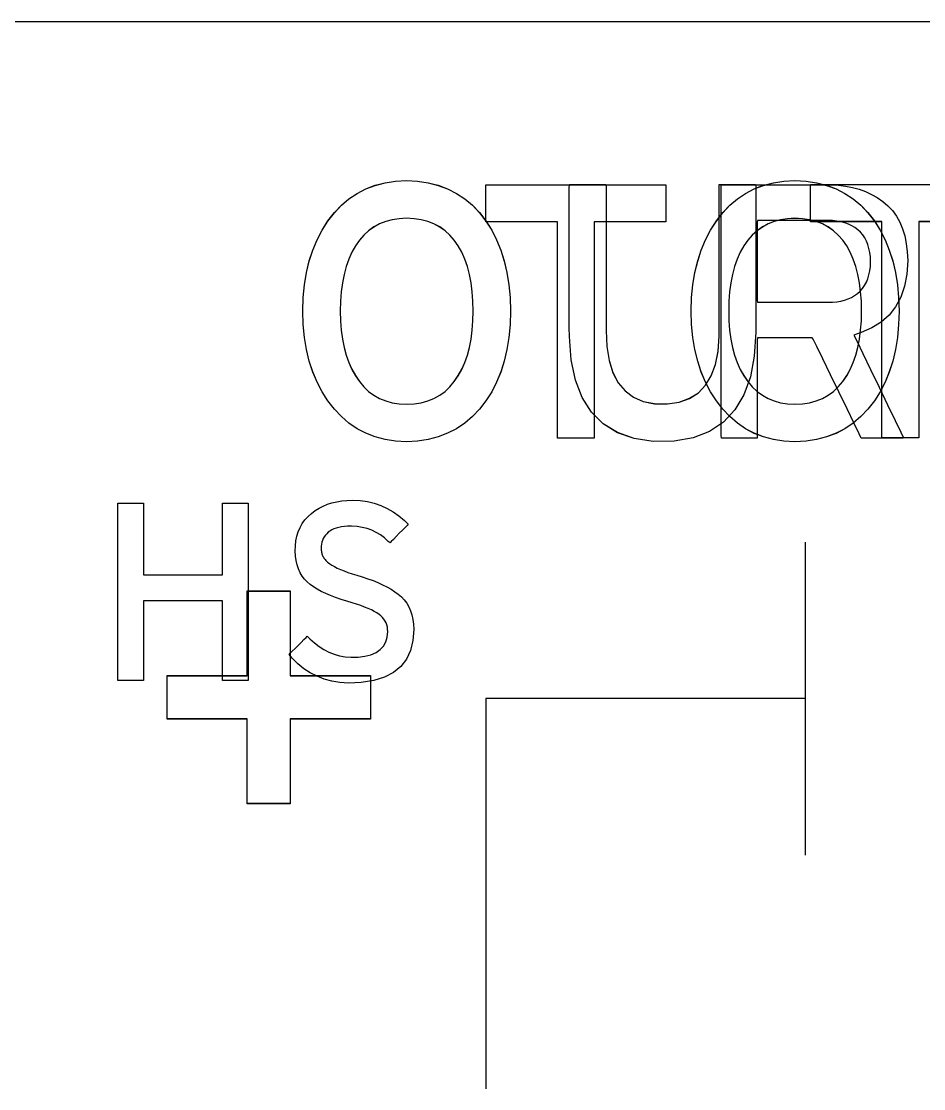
# Model space of a CAD drawing. Extents: x 1 to 47.7, y 0.2 to 35.
# Drawn here: x 27.8927 to 28.2389, y 11.9353 to 12.3447 of the extents above; entities that cross this region are included whole.
import ezdxf

# ---------------------------------------------------------------- set-up
doc = ezdxf.new("R2010")
doc.units = 0
doc.header["$MEASUREMENT"] = 0
for name, color, linetype in [('5_1___24__TARGET_LEDS___12', 7, 'CONTINUOUS'), ('6_2___8__INDEPENDENT_INPUT', 7, 'CONTINUOUS'), ('6_3___8__OPTOISO_INDEPENDE', 7, 'CONTINUOUS'), ('6_4___24__OPTOISO_INDEPEND', 7, 'CONTINUOUS'), ('6_5___8__INDEPENDENT_INPUT', 7, 'CONTINUOUS'), ('6_6___8__INDEPENDENT_INPUT', 7, 'CONTINUOUS'), ('6_7___8__OPTOISO_INDEPENDE', 7, 'CONTINUOUS'), ('6_8___8__OPTOISO_INDEPENDE', 7, 'CONTINUOUS'), ('7_0_____DWG', 7, 'CONTINUOUS')]:
    doc.layers.add(name, color=color, linetype=linetype)

msp = doc.modelspace()

# ---------------------------------------------------------------- linework, layer by layer
at = {"layer": '5_1___24__TARGET_LEDS___12'}
for points in [[(28.11249, 12.26778), (28.11249, 12.18483), (28.0984, 12.18483), (28.0984, 12.26778), (28.07094, 12.26778), (28.07094, 12.28202), (28.13999, 12.28202), (28.13999, 12.26778), (28.11249, 12.26778)], [(28.19341, 12.14479), (28.19341, 12.02479)], [(27.99585, 12.07701), (27.99585, 12.04454), (27.97928, 12.04454), (27.97928, 12.07701), (27.94864, 12.07701), (27.94864, 12.0936), (27.97928, 12.0936), (27.97928, 12.12607), (27.99585, 12.12607), (27.99585, 12.0936), (28.02661, 12.0936), (28.02661, 12.07701), (27.99585, 12.07701)], [(28.19341, 12.08491), (28.07092, 12.08491), (28.07092, 11.93527)]]:
    msp.add_lwpolyline(points, dxfattribs=at)
for points in [[(28.23273, 12.25296), (28.23238, 12.2478), (28.23148, 12.24314), (28.23006, 12.23896), (28.22809, 12.23527), (28.22559, 12.23207), (28.22256, 12.22936), (28.219, 12.22714), (28.2149, 12.2254), (28.21211, 12.22435), (28.2133, 12.2219), (28.21554, 12.21726), (28.21848, 12.21117), (28.22177, 12.20438), (28.22504, 12.19762), (28.22794, 12.19164), (28.2301, 12.18717), (28.23117, 12.18495), (28.2309, 12.18483), (28.22953, 12.18483), (28.22738, 12.18483), (28.22474, 12.18483), (28.22193, 12.18483), (28.21924, 12.18483), (28.21697, 12.18483), (28.21544, 12.18483), (28.21493, 12.18485), (28.21412, 12.18652), (28.21219, 12.19051), (28.20948, 12.19609), (28.20635, 12.20255), (28.20314, 12.20917), (28.20019, 12.21524), (28.19787, 12.22004), (28.1965, 12.22285), (28.19612, 12.22329), (28.19468, 12.22329), (28.19211, 12.22329), (28.1888, 12.22329), (28.18515, 12.22329), (28.18155, 12.22329), (28.17841, 12.22329), (28.17611, 12.22329), (28.17505, 12.22329), (28.17502, 12.22232), (28.17502, 12.2189), (28.17502, 12.21368), (28.17502, 12.20739), (28.17502, 12.20074), (28.17502, 12.19445), (28.17502, 12.18923), (28.17502, 12.1858), (28.175, 12.18483), (28.17432, 12.18483), (28.17282, 12.18483), (28.17078, 12.18483), (28.16844, 12.18483), (28.16607, 12.18483), (28.16392, 12.18483), (28.16224, 12.18483), (28.16131, 12.18483), (28.1612, 12.18595), (28.1612, 12.19306), (28.1612, 12.20518), (28.1612, 12.22052), (28.1612, 12.23726), (28.1612, 12.25358), (28.1612, 12.26769), (28.1612, 12.27776), (28.1612, 12.28198), (28.16248, 12.28202), (28.16636, 12.28202), (28.17209, 12.28202), (28.17891, 12.28202), (28.18605, 12.28202), (28.19273, 12.28202), (28.19818, 12.28202), (28.20165, 12.28202), (28.20328, 12.28201), (28.20615, 12.28187), (28.20892, 12.28154), (28.21157, 12.28102), (28.21411, 12.28032), (28.21654, 12.27944), (28.21885, 12.27836), (28.22105, 12.27711), (28.22314, 12.27566), (28.22512, 12.27401), (28.22688, 12.27213), (28.22841, 12.27004), (28.2297, 12.26773), (28.23077, 12.2652), (28.23161, 12.26246), (28.23221, 12.25951), (28.23259, 12.25634)], [(28.21851, 12.25255), (28.21842, 12.25435), (28.21821, 12.25604), (28.21789, 12.25762), (28.21746, 12.25908), (28.21691, 12.26044), (28.21625, 12.26168), (28.21548, 12.26281), (28.21458, 12.26384), (28.21357, 12.26478), (28.21247, 12.26562), (28.21127, 12.26635), (28.20999, 12.26697), (28.20861, 12.26747), (28.20715, 12.26785), (28.20559, 12.26813), (28.20395, 12.26828), (28.20245, 12.26832), (28.2011, 12.26832), (28.19805, 12.26832), (28.19387, 12.26832), (28.1891, 12.26832), (28.18428, 12.26832), (28.17998, 12.26832), (28.17674, 12.26832), (28.17511, 12.26832), (28.17502, 12.26769), (28.17502, 12.26496), (28.17502, 12.26067), (28.17502, 12.25543), (28.17502, 12.24988), (28.17502, 12.24464), (28.17502, 12.24034), (28.17502, 12.23762), (28.17511, 12.23698), (28.17674, 12.23698), (28.17998, 12.23698), (28.18428, 12.23698), (28.1891, 12.23698), (28.19387, 12.23698), (28.19805, 12.23698), (28.2011, 12.23698), (28.20245, 12.23698), (28.20393, 12.23702), (28.20554, 12.23717), (28.20708, 12.23743), (28.20852, 12.23779), (28.20988, 12.23827), (28.21116, 12.23885), (28.21235, 12.23954), (28.21345, 12.24035), (28.21447, 12.24125), (28.21539, 12.24226), (28.21619, 12.24339), (28.21687, 12.24463), (28.21743, 12.24598), (28.21788, 12.24745), (28.2182, 12.24904), (28.21841, 12.25074)]]:
    msp.add_lwpolyline(points, close=True, dxfattribs=at)
at = {"layer": '6_2___8__INDEPENDENT_INPUT'}
for points in [[(28.08039, 12.23357), (28.08021, 12.2284), (28.07975, 12.22347), (28.079, 12.2188), (28.07796, 12.21438), (28.07664, 12.2102), (28.07503, 12.20628), (28.07313, 12.2026), (28.07094, 12.19918), (28.06846, 12.19598), (28.06572, 12.19309), (28.06276, 12.19059), (28.05959, 12.18845), (28.0562, 12.18669), (28.05259, 12.1853), (28.04876, 12.18429), (28.04471, 12.18365), (28.04045, 12.18338), (28.03622, 12.18365), (28.03221, 12.18429), (28.02842, 12.1853), (28.02485, 12.18669), (28.02151, 12.18845), (28.01838, 12.19059), (28.01548, 12.19309), (28.0128, 12.19598), (28.01031, 12.19918), (28.00807, 12.2026), (28.00613, 12.20628), (28.00448, 12.2102), (28.00312, 12.21438), (28.00206, 12.2188), (28.00129, 12.22347), (28.00082, 12.2284), (28.00064, 12.23357), (28.00082, 12.23874), (28.00129, 12.24367), (28.00206, 12.24836), (28.00312, 12.2528), (28.00448, 12.257), (28.00613, 12.26096), (28.00807, 12.26467), (28.01031, 12.26814), (28.0128, 12.27134), (28.01548, 12.27418), (28.01838, 12.27664), (28.02151, 12.27874), (28.02485, 12.28047), (28.02842, 12.28183), (28.03221, 12.28282), (28.03622, 12.28344), (28.04045, 12.28368), (28.04471, 12.28344), (28.04876, 12.28282), (28.05259, 12.28183), (28.0562, 12.28047), (28.05959, 12.27874), (28.06276, 12.27664), (28.06572, 12.27418), (28.06846, 12.27134), (28.07094, 12.26814), (28.07313, 12.26467), (28.07503, 12.26096), (28.07664, 12.257), (28.07796, 12.2528), (28.079, 12.24836), (28.07975, 12.24367), (28.08021, 12.23874)], [(28.17445, 12.22545), (28.17389, 12.21633), (28.17237, 12.20833), (28.1699, 12.20144), (28.16646, 12.19565), (28.16206, 12.19099), (28.1567, 12.18743), (28.15039, 12.18498), (28.14311, 12.18365), (28.13508, 12.18353), (28.12774, 12.18467), (28.12135, 12.18693), (28.1159, 12.1903), (28.11141, 12.19478), (28.10787, 12.20038), (28.10527, 12.20709), (28.10363, 12.21491), (28.10293, 12.22385), (28.10291, 12.22714), (28.10291, 12.23214), (28.10291, 12.2398), (28.10291, 12.24905), (28.10291, 12.25884), (28.10291, 12.26809), (28.10291, 12.27575), (28.10291, 12.28075), (28.10293, 12.28212), (28.10365, 12.28212), (28.1052, 12.28212), (28.10731, 12.28212), (28.10971, 12.28212), (28.11214, 12.28212), (28.11433, 12.28212), (28.11601, 12.28212), (28.11692, 12.28212), (28.11701, 12.28135), (28.11701, 12.27703), (28.11701, 12.26987), (28.11701, 12.2609), (28.11701, 12.2512), (28.11701, 12.24182), (28.11701, 12.23381), (28.11701, 12.22822), (28.11701, 12.22613), (28.1173, 12.21998), (28.11818, 12.21459), (28.11963, 12.20996), (28.12167, 12.20607), (28.12429, 12.20294), (28.12749, 12.20056), (28.13128, 12.19893), (28.13565, 12.19805), (28.14054, 12.19797), (28.14511, 12.19867), (28.14907, 12.2001), (28.15244, 12.20225), (28.15522, 12.20513), (28.15739, 12.20874), (28.15897, 12.21308), (28.15996, 12.21814), (28.16034, 12.22393), (28.16035, 12.22657), (28.16035, 12.23162), (28.16035, 12.23936), (28.16035, 12.24871), (28.16035, 12.2586), (28.16035, 12.26795), (28.16035, 12.27569), (28.16035, 12.28074), (28.16037, 12.28212), (28.16109, 12.28212), (28.16264, 12.28212), (28.16475, 12.28212), (28.16715, 12.28212), (28.16958, 12.28212), (28.17177, 12.28212), (28.17345, 12.28212), (28.17436, 12.28212), (28.17445, 12.28134), (28.17445, 12.27697), (28.17445, 12.26972), (28.17445, 12.26065), (28.17445, 12.25083), (28.17445, 12.24133), (28.17445, 12.23322), (28.17445, 12.22757)], [(28.06601, 12.23357), (28.06592, 12.23739), (28.06566, 12.24101), (28.06521, 12.24443), (28.06459, 12.24766), (28.06379, 12.25069), (28.0628, 12.25352), (28.06165, 12.25615), (28.06031, 12.25859), (28.05879, 12.2608), (28.05709, 12.26273), (28.05522, 12.26441), (28.05318, 12.26584), (28.05097, 12.26702), (28.04859, 12.26794), (28.04605, 12.2686), (28.04333, 12.26902), (28.04045, 12.26918), (28.03762, 12.26902), (28.03496, 12.2686), (28.03245, 12.26794), (28.03011, 12.26702), (28.02793, 12.26584), (28.02592, 12.26441), (28.02406, 12.26273), (28.02237, 12.2608), (28.02083, 12.25859), (28.01947, 12.25615), (28.01828, 12.25352), (28.01728, 12.25069), (28.01647, 12.24766), (28.01583, 12.24443), (28.01538, 12.24101), (28.01511, 12.23739), (28.01501, 12.23357), (28.01511, 12.22979), (28.01538, 12.22622), (28.01583, 12.22283), (28.01647, 12.21964), (28.01728, 12.21664), (28.01828, 12.21384), (28.01947, 12.21123), (28.02083, 12.20881), (28.02237, 12.20656), (28.02406, 12.20453), (28.02592, 12.20277), (28.02793, 12.20128), (28.03011, 12.20006), (28.03245, 12.19911), (28.03496, 12.19843), (28.03762, 12.19802), (28.04045, 12.19789), (28.04333, 12.19802), (28.04605, 12.19843), (28.04859, 12.19911), (28.05097, 12.20006), (28.05318, 12.20128), (28.05522, 12.20277), (28.05709, 12.20453), (28.05879, 12.20656), (28.06031, 12.20881), (28.06165, 12.21123), (28.0628, 12.21384), (28.06379, 12.21664), (28.06459, 12.21964), (28.06521, 12.22283), (28.06566, 12.22622), (28.06592, 12.22979)]]:
    msp.add_lwpolyline(points, close=True, dxfattribs=at)
for points in [[(28.23698, 12.26789), (28.23698, 12.18494), (28.22287, 12.18494), (28.22287, 12.26789), (28.19542, 12.26789), (28.19542, 12.28212), (28.26447, 12.28212), (28.26447, 12.26789), (28.23698, 12.26789)], [(28.19341, 12.1449), (28.19341, 12.02491)], [(28.19341, 12.08491), (28.07092, 12.08491), (28.07092, 11.93527)]]:
    msp.add_lwpolyline(points, dxfattribs=at)
at = {"layer": '6_3___8__OPTOISO_INDEPENDE'}
for points in [[(28.08039, 12.23357), (28.08021, 12.2284), (28.07975, 12.22347), (28.079, 12.2188), (28.07796, 12.21438), (28.07664, 12.2102), (28.07503, 12.20628), (28.07313, 12.2026), (28.07094, 12.19918), (28.06846, 12.19598), (28.06572, 12.19309), (28.06276, 12.19059), (28.05959, 12.18845), (28.0562, 12.18669), (28.05259, 12.1853), (28.04876, 12.18429), (28.04471, 12.18365), (28.04045, 12.18338), (28.03622, 12.18365), (28.03221, 12.18429), (28.02842, 12.1853), (28.02485, 12.18669), (28.02151, 12.18845), (28.01838, 12.19059), (28.01548, 12.19309), (28.0128, 12.19598), (28.01031, 12.19918), (28.00807, 12.2026), (28.00613, 12.20628), (28.00448, 12.2102), (28.00312, 12.21438), (28.00206, 12.2188), (28.00129, 12.22347), (28.00082, 12.2284), (28.00064, 12.23357), (28.00082, 12.23874), (28.00129, 12.24367), (28.00206, 12.24836), (28.00312, 12.2528), (28.00448, 12.257), (28.00613, 12.26096), (28.00807, 12.26467), (28.01031, 12.26814), (28.0128, 12.27134), (28.01548, 12.27418), (28.01838, 12.27664), (28.02151, 12.27874), (28.02485, 12.28047), (28.02842, 12.28183), (28.03221, 12.28282), (28.03622, 12.28344), (28.04045, 12.28368), (28.04471, 12.28344), (28.04876, 12.28282), (28.05259, 12.28183), (28.0562, 12.28047), (28.05959, 12.27874), (28.06276, 12.27664), (28.06572, 12.27418), (28.06846, 12.27134), (28.07094, 12.26814), (28.07313, 12.26467), (28.07503, 12.26096), (28.07664, 12.257), (28.07796, 12.2528), (28.079, 12.24836), (28.07975, 12.24367), (28.08021, 12.23874)], [(28.17445, 12.22545), (28.17389, 12.21633), (28.17237, 12.20833), (28.1699, 12.20144), (28.16646, 12.19565), (28.16206, 12.19099), (28.1567, 12.18743), (28.15039, 12.18498), (28.14311, 12.18365), (28.13508, 12.18353), (28.12774, 12.18467), (28.12135, 12.18693), (28.1159, 12.1903), (28.11141, 12.19478), (28.10787, 12.20038), (28.10527, 12.20709), (28.10363, 12.21491), (28.10293, 12.22385), (28.10291, 12.22714), (28.10291, 12.23214), (28.10291, 12.2398), (28.10291, 12.24905), (28.10291, 12.25884), (28.10291, 12.26809), (28.10291, 12.27575), (28.10291, 12.28075), (28.10293, 12.28212), (28.10365, 12.28212), (28.1052, 12.28212), (28.10731, 12.28212), (28.10971, 12.28212), (28.11214, 12.28212), (28.11433, 12.28212), (28.11601, 12.28212), (28.11692, 12.28212), (28.11701, 12.28135), (28.11701, 12.27703), (28.11701, 12.26987), (28.11701, 12.2609), (28.11701, 12.2512), (28.11701, 12.24182), (28.11701, 12.23381), (28.11701, 12.22822), (28.11701, 12.22613), (28.1173, 12.21998), (28.11818, 12.21459), (28.11963, 12.20996), (28.12167, 12.20607), (28.12429, 12.20294), (28.12749, 12.20056), (28.13128, 12.19893), (28.13565, 12.19805), (28.14054, 12.19797), (28.14511, 12.19867), (28.14907, 12.2001), (28.15244, 12.20225), (28.15522, 12.20513), (28.15739, 12.20874), (28.15897, 12.21308), (28.15996, 12.21814), (28.16034, 12.22393), (28.16035, 12.22657), (28.16035, 12.23162), (28.16035, 12.23936), (28.16035, 12.24871), (28.16035, 12.2586), (28.16035, 12.26795), (28.16035, 12.27569), (28.16035, 12.28074), (28.16037, 12.28212), (28.16109, 12.28212), (28.16264, 12.28212), (28.16475, 12.28212), (28.16715, 12.28212), (28.16958, 12.28212), (28.17177, 12.28212), (28.17345, 12.28212), (28.17436, 12.28212), (28.17445, 12.28134), (28.17445, 12.27697), (28.17445, 12.26972), (28.17445, 12.26065), (28.17445, 12.25083), (28.17445, 12.24133), (28.17445, 12.23322), (28.17445, 12.22757)], [(28.06601, 12.23357), (28.06592, 12.23739), (28.06566, 12.24101), (28.06521, 12.24443), (28.06459, 12.24766), (28.06379, 12.25069), (28.0628, 12.25352), (28.06165, 12.25615), (28.06031, 12.25859), (28.05879, 12.2608), (28.05709, 12.26273), (28.05522, 12.26441), (28.05318, 12.26584), (28.05097, 12.26702), (28.04859, 12.26794), (28.04605, 12.2686), (28.04333, 12.26902), (28.04045, 12.26918), (28.03762, 12.26902), (28.03496, 12.2686), (28.03245, 12.26794), (28.03011, 12.26702), (28.02793, 12.26584), (28.02592, 12.26441), (28.02406, 12.26273), (28.02237, 12.2608), (28.02083, 12.25859), (28.01947, 12.25615), (28.01828, 12.25352), (28.01728, 12.25069), (28.01647, 12.24766), (28.01583, 12.24443), (28.01538, 12.24101), (28.01511, 12.23739), (28.01501, 12.23357), (28.01511, 12.22979), (28.01538, 12.22622), (28.01583, 12.22283), (28.01647, 12.21964), (28.01728, 12.21664), (28.01828, 12.21384), (28.01947, 12.21123), (28.02083, 12.20881), (28.02237, 12.20656), (28.02406, 12.20453), (28.02592, 12.20277), (28.02793, 12.20128), (28.03011, 12.20006), (28.03245, 12.19911), (28.03496, 12.19843), (28.03762, 12.19802), (28.04045, 12.19789), (28.04333, 12.19802), (28.04605, 12.19843), (28.04859, 12.19911), (28.05097, 12.20006), (28.05318, 12.20128), (28.05522, 12.20277), (28.05709, 12.20453), (28.05879, 12.20656), (28.06031, 12.20881), (28.06165, 12.21123), (28.0628, 12.21384), (28.06379, 12.21664), (28.06459, 12.21964), (28.06521, 12.22283), (28.06566, 12.22622), (28.06592, 12.22979)]]:
    msp.add_lwpolyline(points, close=True, dxfattribs=at)
for points in [[(28.23698, 12.26789), (28.23698, 12.18494), (28.22287, 12.18494), (28.22287, 12.26789), (28.19542, 12.26789), (28.19542, 12.28212), (28.26447, 12.28212), (28.26447, 12.26789), (28.23698, 12.26789)], [(28.19341, 12.1449), (28.19341, 12.02491)], [(28.19341, 12.08491), (28.07092, 12.08491), (28.07092, 11.93527)]]:
    msp.add_lwpolyline(points, dxfattribs=at)
at = {"layer": '6_4___24__OPTOISO_INDEPEND'}
for points in [[(28.08039, 12.23359), (28.08021, 12.22842), (28.07975, 12.22349), (28.079, 12.21882), (28.07796, 12.2144), (28.07664, 12.21022), (28.07503, 12.2063), (28.07313, 12.20262), (28.07094, 12.1992), (28.06846, 12.196), (28.06572, 12.19311), (28.06276, 12.19061), (28.05959, 12.18847), (28.0562, 12.18671), (28.05259, 12.18532), (28.04876, 12.18431), (28.04471, 12.18367), (28.04045, 12.1834), (28.03622, 12.18367), (28.03221, 12.18431), (28.02842, 12.18532), (28.02485, 12.18671), (28.02151, 12.18847), (28.01838, 12.19061), (28.01548, 12.19311), (28.0128, 12.196), (28.01031, 12.1992), (28.00807, 12.20262), (28.00613, 12.2063), (28.00448, 12.21022), (28.00312, 12.2144), (28.00206, 12.21882), (28.00129, 12.22349), (28.00082, 12.22842), (28.00064, 12.23359), (28.00082, 12.23876), (28.00129, 12.24369), (28.00206, 12.24838), (28.00312, 12.25283), (28.00448, 12.25702), (28.00613, 12.26098), (28.00807, 12.26469), (28.01031, 12.26816), (28.0128, 12.27136), (28.01548, 12.2742), (28.01838, 12.27666), (28.02151, 12.27876), (28.02485, 12.28049), (28.02842, 12.28185), (28.03221, 12.28284), (28.03622, 12.28346), (28.04045, 12.2837), (28.04471, 12.28346), (28.04876, 12.28284), (28.05259, 12.28185), (28.0562, 12.28049), (28.05959, 12.27876), (28.06276, 12.27666), (28.06572, 12.2742), (28.06846, 12.27136), (28.07094, 12.26816), (28.07313, 12.26469), (28.07503, 12.26098), (28.07664, 12.25702), (28.07796, 12.25283), (28.079, 12.24838), (28.07975, 12.24369), (28.08021, 12.23876)], [(28.17445, 12.22547), (28.17389, 12.21635), (28.17237, 12.20835), (28.1699, 12.20146), (28.16646, 12.19568), (28.16206, 12.19101), (28.1567, 12.18745), (28.15039, 12.185), (28.14311, 12.18367), (28.13508, 12.18355), (28.12774, 12.18469), (28.12135, 12.18695), (28.1159, 12.19032), (28.11141, 12.1948), (28.10787, 12.2004), (28.10527, 12.20711), (28.10363, 12.21493), (28.10293, 12.22387), (28.10291, 12.22716), (28.10291, 12.23216), (28.10291, 12.23982), (28.10291, 12.24907), (28.10291, 12.25886), (28.10291, 12.26811), (28.10291, 12.27577), (28.10291, 12.28077), (28.10293, 12.28215), (28.10365, 12.28215), (28.1052, 12.28215), (28.10731, 12.28215), (28.10971, 12.28215), (28.11214, 12.28215), (28.11433, 12.28215), (28.11601, 12.28215), (28.11692, 12.28215), (28.11701, 12.28137), (28.11701, 12.27705), (28.11701, 12.26989), (28.11701, 12.26092), (28.11701, 12.25122), (28.11701, 12.24184), (28.11701, 12.23383), (28.11701, 12.22824), (28.11701, 12.22615), (28.1173, 12.22001), (28.11818, 12.21461), (28.11963, 12.20998), (28.12167, 12.20609), (28.12429, 12.20296), (28.12749, 12.20058), (28.13128, 12.19895), (28.13565, 12.19807), (28.14054, 12.19799), (28.14511, 12.19869), (28.14907, 12.20012), (28.15244, 12.20227), (28.15522, 12.20515), (28.15739, 12.20876), (28.15897, 12.2131), (28.15996, 12.21816), (28.16034, 12.22395), (28.16035, 12.22659), (28.16035, 12.23164), (28.16035, 12.23938), (28.16035, 12.24873), (28.16035, 12.25862), (28.16035, 12.26797), (28.16035, 12.27571), (28.16035, 12.28076), (28.16037, 12.28215), (28.16109, 12.28215), (28.16264, 12.28215), (28.16475, 12.28215), (28.16715, 12.28215), (28.16958, 12.28215), (28.17177, 12.28215), (28.17345, 12.28215), (28.17436, 12.28215), (28.17445, 12.28136), (28.17445, 12.27699), (28.17445, 12.26974), (28.17445, 12.26067), (28.17445, 12.25085), (28.17445, 12.24135), (28.17445, 12.23324), (28.17445, 12.22759)], [(28.06601, 12.23359), (28.06592, 12.23741), (28.06566, 12.24103), (28.06521, 12.24445), (28.06459, 12.24768), (28.06379, 12.25071), (28.0628, 12.25354), (28.06165, 12.25617), (28.06031, 12.25861), (28.05879, 12.26082), (28.05709, 12.26275), (28.05522, 12.26443), (28.05318, 12.26586), (28.05097, 12.26704), (28.04859, 12.26796), (28.04605, 12.26863), (28.04333, 12.26904), (28.04045, 12.2692), (28.03762, 12.26904), (28.03496, 12.26863), (28.03245, 12.26796), (28.03011, 12.26704), (28.02793, 12.26586), (28.02592, 12.26443), (28.02406, 12.26275), (28.02237, 12.26082), (28.02083, 12.25861), (28.01947, 12.25617), (28.01828, 12.25354), (28.01728, 12.25071), (28.01647, 12.24768), (28.01583, 12.24445), (28.01538, 12.24103), (28.01511, 12.23741), (28.01501, 12.23359), (28.01511, 12.22982), (28.01538, 12.22624), (28.01583, 12.22285), (28.01647, 12.21966), (28.01728, 12.21666), (28.01828, 12.21386), (28.01947, 12.21125), (28.02083, 12.20883), (28.02237, 12.20658), (28.02406, 12.20455), (28.02592, 12.20279), (28.02793, 12.2013), (28.03011, 12.20008), (28.03245, 12.19913), (28.03496, 12.19845), (28.03762, 12.19805), (28.04045, 12.19791), (28.04333, 12.19805), (28.04605, 12.19845), (28.04859, 12.19913), (28.05097, 12.20008), (28.05318, 12.2013), (28.05522, 12.20279), (28.05709, 12.20455), (28.05879, 12.20658), (28.06031, 12.20883), (28.06165, 12.21125), (28.0628, 12.21386), (28.06379, 12.21666), (28.06459, 12.21966), (28.06521, 12.22285), (28.06566, 12.22624), (28.06592, 12.22982)], [(28.0432, 12.11145), (28.04292, 12.10716), (28.04201, 12.10337), (28.04045, 12.10007), (28.03826, 12.09728), (28.03543, 12.09499), (28.03196, 12.09319), (28.02785, 12.0919), (28.0231, 12.0911), (28.01815, 12.09085), (28.01491, 12.09111), (28.01182, 12.09163), (28.0089, 12.09242), (28.00612, 12.09348), (28.00351, 12.0948), (28.00105, 12.09639), (27.99875, 12.09825), (27.9966, 12.10037), (27.99539, 12.10186), (27.99582, 12.10229), (27.99662, 12.10309), (27.99768, 12.10414), (27.99886, 12.10532), (28.00005, 12.1065), (28.00111, 12.10757), (28.00193, 12.10838), (28.00238, 12.10883), (28.00338, 12.10788), (28.0051, 12.10628), (28.00689, 12.10489), (28.00875, 12.1037), (28.01068, 12.10271), (28.01267, 12.10193), (28.01473, 12.10135), (28.01686, 12.10097), (28.01905, 12.1008), (28.02184, 12.10086), (28.0245, 12.10119), (28.02681, 12.10177), (28.02876, 12.1026), (28.03036, 12.10369), (28.03161, 12.10504), (28.03251, 12.10664), (28.03305, 12.1085), (28.03324, 12.11062), (28.03321, 12.11155), (28.03309, 12.11238), (28.03288, 12.11318), (28.0326, 12.11394), (28.03223, 12.11467), (28.03177, 12.11536), (28.03124, 12.11601), (28.03061, 12.11663), (28.0299, 12.11722), (28.02905, 12.1178), (28.02807, 12.11837), (28.02697, 12.11894), (28.02574, 12.1195), (28.02438, 12.12005), (28.0229, 12.1206), (28.0213, 12.12114), (28.01956, 12.12168), (28.01756, 12.12225), (28.01532, 12.12294), (28.01322, 12.12366), (28.01126, 12.12442), (28.00943, 12.12522), (28.00773, 12.12605), (28.00617, 12.12691), (28.00475, 12.12781), (28.00346, 12.12875), (28.00229, 12.12971), (28.00126, 12.13076), (28.00035, 12.13193), (27.99959, 12.13323), (27.99895, 12.13464), (27.99845, 12.13618), (27.99808, 12.13784), (27.99784, 12.13962), (27.99774, 12.14152), (27.99779, 12.14351), (27.998, 12.14541), (27.99838, 12.14722), (27.99891, 12.14893), (27.9996, 12.15054), (28.00046, 12.15205), (28.00148, 12.15346), (28.00265, 12.15477), (28.00399, 12.15598), (28.0054, 12.15704), (28.00688, 12.15797), (28.00845, 12.15878), (28.01011, 12.15946), (28.01185, 12.16002), (28.01368, 12.16046), (28.01559, 12.16078), (28.01759, 12.16097), (28.01976, 12.16103), (28.02265, 12.16088), (28.02543, 12.16048), (28.02809, 12.15986), (28.03064, 12.159), (28.03306, 12.1579), (28.03537, 12.15658), (28.03756, 12.15502), (28.03963, 12.15322), (28.04102, 12.15178), (28.04064, 12.15138), (28.03988, 12.15059), (28.03885, 12.14953), (28.03769, 12.14833), (28.03652, 12.14711), (28.03545, 12.146), (28.03461, 12.14513), (28.03413, 12.14463), (28.03341, 12.14524), (28.03197, 12.14656), (28.03044, 12.14771), (28.02883, 12.14868), (28.02712, 12.1495), (28.02532, 12.15014), (28.02344, 12.15062), (28.02146, 12.15093), (28.0194, 12.15107), (28.01784, 12.15105), (28.01662, 12.15096), (28.01549, 12.15081), (28.01444, 12.15061), (28.01347, 12.15034), (28.01258, 12.15003), (28.01177, 12.14965), (28.01104, 12.14921), (28.01039, 12.14872), (28.00983, 12.14816), (28.00932, 12.14757), (28.00889, 12.14695), (28.00852, 12.14629), (28.00822, 12.14561), (28.00799, 12.14489), (28.00782, 12.14415), (28.00772, 12.14337), (28.00769, 12.14259), (28.0077, 12.14219), (28.00773, 12.14181), (28.00777, 12.14144), (28.00783, 12.14109), (28.0079, 12.14074), (28.008, 12.14041), (28.00811, 12.14009), (28.00823, 12.13979), (28.00838, 12.13948), (28.00854, 12.13916), (28.00873, 12.13885), (28.00895, 12.13853), (28.0092, 12.13822), (28.00948, 12.13792), (28.00978, 12.13761), (28.01011, 12.13731), (28.01047, 12.13702), (28.011, 12.13662), (28.01183, 12.13609), (28.0128, 12.13555), (28.0139, 12.13501), (28.01513, 12.13446), (28.0165, 12.13391), (28.01799, 12.13335), (28.01962, 12.13278), (28.02139, 12.13222), (28.02346, 12.13159), (28.02558, 12.1309), (28.02759, 12.13017), (28.02949, 12.1294), (28.03127, 12.12859), (28.03294, 12.12774), (28.03451, 12.12685), (28.03596, 12.12592), (28.0373, 12.12496), (28.03852, 12.12393), (28.0396, 12.12278), (28.04054, 12.12151), (28.04134, 12.12013), (28.04199, 12.11863), (28.04251, 12.11701), (28.04288, 12.11527), (28.04311, 12.11342)]]:
    msp.add_lwpolyline(points, close=True, dxfattribs=at)
for points in [[(28.23698, 12.26791), (28.23698, 12.18496), (28.22287, 12.18496), (28.22287, 12.26791), (28.19542, 12.26791), (28.19542, 12.28215), (28.26447, 12.28215), (28.26447, 12.26791), (28.23698, 12.26791)], [(27.96986, 12.09192), (27.96986, 12.12245), (27.93952, 12.12245), (27.93952, 12.09192), (27.92966, 12.09192), (27.92966, 12.15995), (27.93952, 12.15995), (27.93952, 12.13241), (27.96986, 12.13241), (27.96986, 12.15995), (27.97974, 12.15995), (27.97974, 12.09192), (27.96986, 12.09192)], [(28.19341, 12.14493), (28.19341, 12.02492)], [(28.19341, 12.08492), (28.07092, 12.08492), (28.07092, 11.93527)]]:
    msp.add_lwpolyline(points, dxfattribs=at)
at = {"layer": '6_5___8__INDEPENDENT_INPUT'}
for points in [[(28.22942, 12.23358), (28.22925, 12.22841), (28.22878, 12.22349), (28.22804, 12.21881), (28.227, 12.21439), (28.22568, 12.21022), (28.22406, 12.20629), (28.22217, 12.20262), (28.21998, 12.19919), (28.21749, 12.19599), (28.21475, 12.19311), (28.2118, 12.1906), (28.20863, 12.18847), (28.20523, 12.1867), (28.20162, 12.18532), (28.19779, 12.1843), (28.19375, 12.18366), (28.18948, 12.1834), (28.18525, 12.18366), (28.18124, 12.1843), (28.17745, 12.18532), (28.17389, 12.1867), (28.17054, 12.18847), (28.16742, 12.1906), (28.16452, 12.19311), (28.16183, 12.19599), (28.15935, 12.19919), (28.15711, 12.20262), (28.15516, 12.20629), (28.15351, 12.21022), (28.15216, 12.21439), (28.1511, 12.21881), (28.15033, 12.22349), (28.14985, 12.22841), (28.14967, 12.23358), (28.14985, 12.23876), (28.15033, 12.24369), (28.1511, 12.24837), (28.15216, 12.25282), (28.15351, 12.25702), (28.15516, 12.26097), (28.15711, 12.26469), (28.15935, 12.26815), (28.16183, 12.27135), (28.16452, 12.27419), (28.16742, 12.27666), (28.17054, 12.27876), (28.17389, 12.28048), (28.17745, 12.28184), (28.18124, 12.28283), (28.18525, 12.28345), (28.18948, 12.2837), (28.19375, 12.28345), (28.19779, 12.28283), (28.20162, 12.28184), (28.20523, 12.28048), (28.20863, 12.27876), (28.2118, 12.27666), (28.21475, 12.27419), (28.21749, 12.27135), (28.21998, 12.26815), (28.22217, 12.26469), (28.22406, 12.26097), (28.22568, 12.25702), (28.227, 12.25282), (28.22804, 12.24837), (28.22878, 12.24369), (28.22925, 12.23876)], [(28.21505, 12.23358), (28.21496, 12.2374), (28.21469, 12.24102), (28.21425, 12.24445), (28.21362, 12.24767), (28.21282, 12.2507), (28.21184, 12.25353), (28.21068, 12.25617), (28.20934, 12.2586), (28.20782, 12.26081), (28.20612, 12.26274), (28.20425, 12.26443), (28.20221, 12.26586), (28.20001, 12.26703), (28.19763, 12.26795), (28.19508, 12.26862), (28.19236, 12.26903), (28.18948, 12.26919), (28.18666, 12.26903), (28.18399, 12.26862), (28.18149, 12.26795), (28.17915, 12.26703), (28.17697, 12.26586), (28.17495, 12.26443), (28.17309, 12.26274), (28.1714, 12.26081), (28.16986, 12.2586), (28.1685, 12.25617), (28.16732, 12.25353), (28.16632, 12.2507), (28.1655, 12.24767), (28.16487, 12.24445), (28.16441, 12.24102), (28.16414, 12.2374), (28.16405, 12.23358), (28.16414, 12.22981), (28.16441, 12.22623), (28.16487, 12.22284), (28.1655, 12.21965), (28.16632, 12.21666), (28.16732, 12.21385), (28.1685, 12.21124), (28.16986, 12.20883), (28.1714, 12.20657), (28.17309, 12.20454), (28.17495, 12.20278), (28.17697, 12.20129), (28.17915, 12.20007), (28.18149, 12.19912), (28.18399, 12.19844), (28.18666, 12.19804), (28.18948, 12.1979), (28.19236, 12.19804), (28.19508, 12.19844), (28.19763, 12.19912), (28.20001, 12.20007), (28.20221, 12.20129), (28.20425, 12.20278), (28.20612, 12.20454), (28.20782, 12.20657), (28.20934, 12.20883), (28.21068, 12.21124), (28.21184, 12.21385), (28.21282, 12.21666), (28.21362, 12.21965), (28.21425, 12.22284), (28.21469, 12.22623), (28.21496, 12.22981)]]:
    msp.add_lwpolyline(points, close=True, dxfattribs=at)
for points in [[(28.19339, 12.14493), (28.19339, 12.02492)], [(28.19341, 12.08493), (28.07082, 12.08493), (28.07082, 11.93526)]]:
    msp.add_lwpolyline(points, dxfattribs=at)
at = {"layer": '6_6___8__INDEPENDENT_INPUT'}
for points in [[(28.08039, 12.23357), (28.08021, 12.2284), (28.07975, 12.22348), (28.079, 12.21881), (28.07796, 12.21438), (28.07664, 12.21021), (28.07503, 12.20628), (28.07313, 12.20261), (28.07094, 12.19918), (28.06846, 12.19598), (28.06572, 12.1931), (28.06276, 12.19059), (28.05959, 12.18846), (28.0562, 12.1867), (28.05259, 12.18531), (28.04876, 12.1843), (28.04471, 12.18366), (28.04045, 12.18339), (28.03622, 12.18366), (28.03221, 12.1843), (28.02842, 12.18531), (28.02485, 12.1867), (28.02151, 12.18846), (28.01838, 12.19059), (28.01548, 12.1931), (28.0128, 12.19598), (28.01031, 12.19918), (28.00807, 12.20261), (28.00613, 12.20628), (28.00448, 12.21021), (28.00312, 12.21438), (28.00206, 12.21881), (28.00129, 12.22348), (28.00082, 12.2284), (28.00064, 12.23357), (28.00082, 12.23875), (28.00129, 12.24368), (28.00206, 12.24837), (28.00312, 12.25281), (28.00448, 12.25701), (28.00613, 12.26097), (28.00807, 12.26468), (28.01031, 12.26815), (28.0128, 12.27135), (28.01548, 12.27418), (28.01838, 12.27665), (28.02151, 12.27875), (28.02485, 12.28048), (28.02842, 12.28183), (28.03221, 12.28282), (28.03622, 12.28344), (28.04045, 12.28369), (28.04471, 12.28344), (28.04876, 12.28282), (28.05259, 12.28183), (28.0562, 12.28048), (28.05959, 12.27875), (28.06276, 12.27665), (28.06572, 12.27418), (28.06846, 12.27135), (28.07094, 12.26815), (28.07313, 12.26468), (28.07503, 12.26097), (28.07664, 12.25701), (28.07796, 12.25281), (28.079, 12.24837), (28.07975, 12.24368), (28.08021, 12.23875)], [(28.17445, 12.22546), (28.17389, 12.21634), (28.17237, 12.20834), (28.1699, 12.20144), (28.16646, 12.19566), (28.16206, 12.19099), (28.1567, 12.18744), (28.15039, 12.18499), (28.14311, 12.18366), (28.13508, 12.18354), (28.12774, 12.18468), (28.12135, 12.18694), (28.1159, 12.19031), (28.11141, 12.19479), (28.10787, 12.20039), (28.10527, 12.2071), (28.10363, 12.21492), (28.10293, 12.22385), (28.10291, 12.22715), (28.10291, 12.23215), (28.10291, 12.23981), (28.10291, 12.24906), (28.10291, 12.25885), (28.10291, 12.2681), (28.10291, 12.27576), (28.10291, 12.28076), (28.10293, 12.28213), (28.10365, 12.28213), (28.1052, 12.28213), (28.10731, 12.28213), (28.10971, 12.28213), (28.11214, 12.28213), (28.11433, 12.28213), (28.11601, 12.28213), (28.11692, 12.28213), (28.11701, 12.28135), (28.11701, 12.27704), (28.11701, 12.26987), (28.11701, 12.26091), (28.11701, 12.25121), (28.11701, 12.24182), (28.11701, 12.23381), (28.11701, 12.22823), (28.11701, 12.22614), (28.1173, 12.21999), (28.11818, 12.2146), (28.11963, 12.20996), (28.12167, 12.20608), (28.12429, 12.20294), (28.12749, 12.20056), (28.13128, 12.19894), (28.13565, 12.19806), (28.14054, 12.19797), (28.14511, 12.19867), (28.14907, 12.2001), (28.15244, 12.20226), (28.15522, 12.20514), (28.15739, 12.20875), (28.15897, 12.21309), (28.15996, 12.21815), (28.16034, 12.22394), (28.16035, 12.22657), (28.16035, 12.23163), (28.16035, 12.23936), (28.16035, 12.24871), (28.16035, 12.2586), (28.16035, 12.26795), (28.16035, 12.27569), (28.16035, 12.28074), (28.16037, 12.28213), (28.16109, 12.28213), (28.16264, 12.28213), (28.16475, 12.28213), (28.16715, 12.28213), (28.16958, 12.28213), (28.17177, 12.28213), (28.17345, 12.28213), (28.17436, 12.28213), (28.17445, 12.28134), (28.17445, 12.27698), (28.17445, 12.26972), (28.17445, 12.26065), (28.17445, 12.25083), (28.17445, 12.24134), (28.17445, 12.23323), (28.17445, 12.22758)], [(28.06601, 12.23357), (28.06592, 12.23739), (28.06566, 12.24102), (28.06521, 12.24444), (28.06459, 12.24767), (28.06379, 12.25069), (28.0628, 12.25353), (28.06165, 12.25616), (28.06031, 12.25859), (28.05879, 12.2608), (28.05709, 12.26274), (28.05522, 12.26442), (28.05318, 12.26585), (28.05097, 12.26703), (28.04859, 12.26795), (28.04605, 12.26861), (28.04333, 12.26903), (28.04045, 12.26919), (28.03762, 12.26903), (28.03496, 12.26861), (28.03245, 12.26795), (28.03011, 12.26703), (28.02793, 12.26585), (28.02592, 12.26442), (28.02406, 12.26274), (28.02237, 12.2608), (28.02083, 12.25859), (28.01947, 12.25616), (28.01828, 12.25353), (28.01728, 12.25069), (28.01647, 12.24767), (28.01583, 12.24444), (28.01538, 12.24102), (28.01511, 12.23739), (28.01501, 12.23357), (28.01511, 12.2298), (28.01538, 12.22622), (28.01583, 12.22284), (28.01647, 12.21965), (28.01728, 12.21665), (28.01828, 12.21385), (28.01947, 12.21124), (28.02083, 12.20882), (28.02237, 12.20656), (28.02406, 12.20453), (28.02592, 12.20277), (28.02793, 12.20128), (28.03011, 12.20006), (28.03245, 12.19912), (28.03496, 12.19844), (28.03762, 12.19803), (28.04045, 12.1979), (28.04333, 12.19803), (28.04605, 12.19844), (28.04859, 12.19912), (28.05097, 12.20006), (28.05318, 12.20128), (28.05522, 12.20277), (28.05709, 12.20453), (28.05879, 12.20656), (28.06031, 12.20882), (28.06165, 12.21124), (28.0628, 12.21385), (28.06379, 12.21665), (28.06459, 12.21965), (28.06521, 12.22284), (28.06566, 12.22622), (28.06592, 12.2298)]]:
    msp.add_lwpolyline(points, close=True, dxfattribs=at)
for points in [[(28.23698, 12.2679), (28.23698, 12.18495), (28.22287, 12.18495), (28.22287, 12.2679), (28.19542, 12.2679), (28.19542, 12.28213), (28.26447, 12.28213), (28.26447, 12.2679), (28.23698, 12.2679)], [(28.19341, 12.1449), (28.19341, 12.02491)], [(27.99585, 12.07714), (27.99585, 12.04467), (27.97928, 12.04467), (27.97928, 12.07714), (27.94864, 12.07714), (27.94864, 12.09373), (27.97928, 12.09373), (27.97928, 12.1262), (27.99585, 12.1262), (27.99585, 12.09373), (28.02661, 12.09373), (28.02661, 12.07714), (27.99585, 12.07714)], [(28.19341, 12.08491), (28.07092, 12.08491), (28.07092, 11.93527)]]:
    msp.add_lwpolyline(points, dxfattribs=at)
at = {"layer": '6_7___8__OPTOISO_INDEPENDE'}
for points in [[(28.08039, 12.23357), (28.08021, 12.2284), (28.07975, 12.22347), (28.079, 12.2188), (28.07796, 12.21438), (28.07664, 12.2102), (28.07503, 12.20628), (28.07313, 12.2026), (28.07094, 12.19918), (28.06846, 12.19598), (28.06572, 12.19309), (28.06276, 12.19059), (28.05959, 12.18845), (28.0562, 12.18669), (28.05259, 12.1853), (28.04876, 12.18429), (28.04471, 12.18365), (28.04045, 12.18338), (28.03622, 12.18365), (28.03221, 12.18429), (28.02842, 12.1853), (28.02485, 12.18669), (28.02151, 12.18845), (28.01838, 12.19059), (28.01548, 12.19309), (28.0128, 12.19598), (28.01031, 12.19918), (28.00807, 12.2026), (28.00613, 12.20628), (28.00448, 12.2102), (28.00312, 12.21438), (28.00206, 12.2188), (28.00129, 12.22347), (28.00082, 12.2284), (28.00064, 12.23357), (28.00082, 12.23874), (28.00129, 12.24367), (28.00206, 12.24836), (28.00312, 12.2528), (28.00448, 12.257), (28.00613, 12.26096), (28.00807, 12.26467), (28.01031, 12.26814), (28.0128, 12.27134), (28.01548, 12.27418), (28.01838, 12.27664), (28.02151, 12.27874), (28.02485, 12.28047), (28.02842, 12.28183), (28.03221, 12.28282), (28.03622, 12.28344), (28.04045, 12.28368), (28.04471, 12.28344), (28.04876, 12.28282), (28.05259, 12.28183), (28.0562, 12.28047), (28.05959, 12.27874), (28.06276, 12.27664), (28.06572, 12.27418), (28.06846, 12.27134), (28.07094, 12.26814), (28.07313, 12.26467), (28.07503, 12.26096), (28.07664, 12.257), (28.07796, 12.2528), (28.079, 12.24836), (28.07975, 12.24367), (28.08021, 12.23874)], [(28.17445, 12.22545), (28.17389, 12.21633), (28.17237, 12.20833), (28.1699, 12.20144), (28.16646, 12.19565), (28.16206, 12.19099), (28.1567, 12.18743), (28.15039, 12.18498), (28.14311, 12.18365), (28.13508, 12.18353), (28.12774, 12.18467), (28.12135, 12.18693), (28.1159, 12.1903), (28.11141, 12.19478), (28.10787, 12.20038), (28.10527, 12.20709), (28.10363, 12.21491), (28.10293, 12.22385), (28.10291, 12.22714), (28.10291, 12.23214), (28.10291, 12.2398), (28.10291, 12.24905), (28.10291, 12.25884), (28.10291, 12.26809), (28.10291, 12.27575), (28.10291, 12.28075), (28.10293, 12.28212), (28.10365, 12.28212), (28.1052, 12.28212), (28.10731, 12.28212), (28.10971, 12.28212), (28.11214, 12.28212), (28.11433, 12.28212), (28.11601, 12.28212), (28.11692, 12.28212), (28.11701, 12.28135), (28.11701, 12.27703), (28.11701, 12.26987), (28.11701, 12.2609), (28.11701, 12.2512), (28.11701, 12.24182), (28.11701, 12.23381), (28.11701, 12.22822), (28.11701, 12.22613), (28.1173, 12.21998), (28.11818, 12.21459), (28.11963, 12.20996), (28.12167, 12.20607), (28.12429, 12.20294), (28.12749, 12.20056), (28.13128, 12.19893), (28.13565, 12.19805), (28.14054, 12.19797), (28.14511, 12.19867), (28.14907, 12.2001), (28.15244, 12.20225), (28.15522, 12.20513), (28.15739, 12.20874), (28.15897, 12.21308), (28.15996, 12.21814), (28.16034, 12.22393), (28.16035, 12.22657), (28.16035, 12.23162), (28.16035, 12.23936), (28.16035, 12.24871), (28.16035, 12.2586), (28.16035, 12.26795), (28.16035, 12.27569), (28.16035, 12.28074), (28.16037, 12.28212), (28.16109, 12.28212), (28.16264, 12.28212), (28.16475, 12.28212), (28.16715, 12.28212), (28.16958, 12.28212), (28.17177, 12.28212), (28.17345, 12.28212), (28.17436, 12.28212), (28.17445, 12.28134), (28.17445, 12.27697), (28.17445, 12.26972), (28.17445, 12.26065), (28.17445, 12.25083), (28.17445, 12.24133), (28.17445, 12.23322), (28.17445, 12.22757)], [(28.06601, 12.23357), (28.06592, 12.23739), (28.06566, 12.24101), (28.06521, 12.24443), (28.06459, 12.24766), (28.06379, 12.25069), (28.0628, 12.25352), (28.06165, 12.25615), (28.06031, 12.25859), (28.05879, 12.2608), (28.05709, 12.26273), (28.05522, 12.26441), (28.05318, 12.26584), (28.05097, 12.26702), (28.04859, 12.26794), (28.04605, 12.2686), (28.04333, 12.26902), (28.04045, 12.26918), (28.03762, 12.26902), (28.03496, 12.2686), (28.03245, 12.26794), (28.03011, 12.26702), (28.02793, 12.26584), (28.02592, 12.26441), (28.02406, 12.26273), (28.02237, 12.2608), (28.02083, 12.25859), (28.01947, 12.25615), (28.01828, 12.25352), (28.01728, 12.25069), (28.01647, 12.24766), (28.01583, 12.24443), (28.01538, 12.24101), (28.01511, 12.23739), (28.01501, 12.23357), (28.01511, 12.22979), (28.01538, 12.22622), (28.01583, 12.22283), (28.01647, 12.21964), (28.01728, 12.21664), (28.01828, 12.21384), (28.01947, 12.21123), (28.02083, 12.20881), (28.02237, 12.20656), (28.02406, 12.20453), (28.02592, 12.20277), (28.02793, 12.20128), (28.03011, 12.20006), (28.03245, 12.19911), (28.03496, 12.19843), (28.03762, 12.19802), (28.04045, 12.19789), (28.04333, 12.19802), (28.04605, 12.19843), (28.04859, 12.19911), (28.05097, 12.20006), (28.05318, 12.20128), (28.05522, 12.20277), (28.05709, 12.20453), (28.05879, 12.20656), (28.06031, 12.20881), (28.06165, 12.21123), (28.0628, 12.21384), (28.06379, 12.21664), (28.06459, 12.21964), (28.06521, 12.22283), (28.06566, 12.22622), (28.06592, 12.22979)]]:
    msp.add_lwpolyline(points, close=True, dxfattribs=at)
for points in [[(28.23698, 12.26789), (28.23698, 12.18494), (28.22287, 12.18494), (28.22287, 12.26789), (28.19542, 12.26789), (28.19542, 12.28212), (28.26447, 12.28212), (28.26447, 12.26789), (28.23698, 12.26789)], [(28.19341, 12.1449), (28.19341, 12.02491)], [(27.99585, 12.07713), (27.99585, 12.04466), (27.97928, 12.04466), (27.97928, 12.07713), (27.94864, 12.07713), (27.94864, 12.09372), (27.97928, 12.09372), (27.97928, 12.12619), (27.99585, 12.12619), (27.99585, 12.09372), (28.02661, 12.09372), (28.02661, 12.07713), (27.99585, 12.07713)], [(28.19341, 12.08491), (28.07092, 12.08491), (28.07092, 11.93527)]]:
    msp.add_lwpolyline(points, dxfattribs=at)
at = {"layer": '6_8___8__OPTOISO_INDEPENDE'}
for points in [[(28.22942, 12.23356), (28.22925, 12.22839), (28.22878, 12.22347), (28.22804, 12.21879), (28.227, 12.21437), (28.22568, 12.2102), (28.22406, 12.20627), (28.22217, 12.2026), (28.21998, 12.19917), (28.21749, 12.19597), (28.21475, 12.19309), (28.2118, 12.19058), (28.20863, 12.18844), (28.20523, 12.18668), (28.20162, 12.1853), (28.19779, 12.18428), (28.19375, 12.18364), (28.18948, 12.18338), (28.18525, 12.18364), (28.18124, 12.18428), (28.17745, 12.1853), (28.17389, 12.18668), (28.17054, 12.18844), (28.16742, 12.19058), (28.16452, 12.19309), (28.16183, 12.19597), (28.15935, 12.19917), (28.15711, 12.2026), (28.15516, 12.20627), (28.15351, 12.2102), (28.15216, 12.21437), (28.1511, 12.21879), (28.15033, 12.22347), (28.14985, 12.22839), (28.14967, 12.23356), (28.14985, 12.23874), (28.15033, 12.24367), (28.1511, 12.24835), (28.15216, 12.2528), (28.15351, 12.257), (28.15516, 12.26095), (28.15711, 12.26466), (28.15935, 12.26813), (28.16183, 12.27133), (28.16452, 12.27417), (28.16742, 12.27664), (28.17054, 12.27874), (28.17389, 12.28046), (28.17745, 12.28182), (28.18124, 12.28281), (28.18525, 12.28343), (28.18948, 12.28368), (28.19375, 12.28343), (28.19779, 12.28281), (28.20162, 12.28182), (28.20523, 12.28046), (28.20863, 12.27874), (28.2118, 12.27664), (28.21475, 12.27417), (28.21749, 12.27133), (28.21998, 12.26813), (28.22217, 12.26466), (28.22406, 12.26095), (28.22568, 12.257), (28.227, 12.2528), (28.22804, 12.24835), (28.22878, 12.24367), (28.22925, 12.23874)], [(28.21505, 12.23356), (28.21496, 12.23738), (28.21469, 12.241), (28.21425, 12.24443), (28.21362, 12.24765), (28.21282, 12.25068), (28.21184, 12.25351), (28.21068, 12.25615), (28.20934, 12.25858), (28.20782, 12.26079), (28.20612, 12.26272), (28.20425, 12.26441), (28.20221, 12.26584), (28.20001, 12.26701), (28.19763, 12.26793), (28.19508, 12.2686), (28.19236, 12.26901), (28.18948, 12.26917), (28.18666, 12.26901), (28.18399, 12.2686), (28.18149, 12.26793), (28.17915, 12.26701), (28.17697, 12.26584), (28.17495, 12.26441), (28.17309, 12.26272), (28.1714, 12.26079), (28.16986, 12.25858), (28.1685, 12.25615), (28.16732, 12.25351), (28.16632, 12.25068), (28.1655, 12.24765), (28.16487, 12.24443), (28.16441, 12.241), (28.16414, 12.23738), (28.16405, 12.23356), (28.16414, 12.22979), (28.16441, 12.22621), (28.16487, 12.22282), (28.1655, 12.21963), (28.16632, 12.21664), (28.16732, 12.21383), (28.1685, 12.21122), (28.16986, 12.2088), (28.1714, 12.20655), (28.17309, 12.20452), (28.17495, 12.20276), (28.17697, 12.20127), (28.17915, 12.20005), (28.18149, 12.1991), (28.18399, 12.19842), (28.18666, 12.19802), (28.18948, 12.19788), (28.19236, 12.19802), (28.19508, 12.19842), (28.19763, 12.1991), (28.20001, 12.20005), (28.20221, 12.20127), (28.20425, 12.20276), (28.20612, 12.20452), (28.20782, 12.20655), (28.20934, 12.2088), (28.21068, 12.21122), (28.21184, 12.21383), (28.21282, 12.21664), (28.21362, 12.21963), (28.21425, 12.22282), (28.21469, 12.22621), (28.21496, 12.22979)]]:
    msp.add_lwpolyline(points, close=True, dxfattribs=at)
for points in [[(28.19341, 12.14491), (28.19341, 12.0249)], [(28.19339, 12.08491), (28.07082, 12.08491), (28.07082, 11.93527)]]:
    msp.add_lwpolyline(points, dxfattribs=at)
at = {"layer": '7_0_____DWG'}
msp.add_lwpolyline([(27.28098, 12.34475), (27.33087, 12.34475), (27.38182, 12.34475), (27.43382, 12.34475), (27.48686, 12.34475), (27.54092, 12.34475), (27.596, 12.34475), (27.65208, 12.34475), (27.70914, 12.34475), (27.76718, 12.34475), (27.82619, 12.34475), (27.88615, 12.34475), (27.94705, 12.34475), (28.00889, 12.34475), (28.07164, 12.34475), (28.13529, 12.34475), (28.19984, 12.34475), (28.26527, 12.34475), (28.33157, 12.34475), (28.39873, 12.34475), (28.46673, 12.34475), (28.53557, 12.34475)], dxfattribs=at)

doc.saveas('drawing.dxf')
